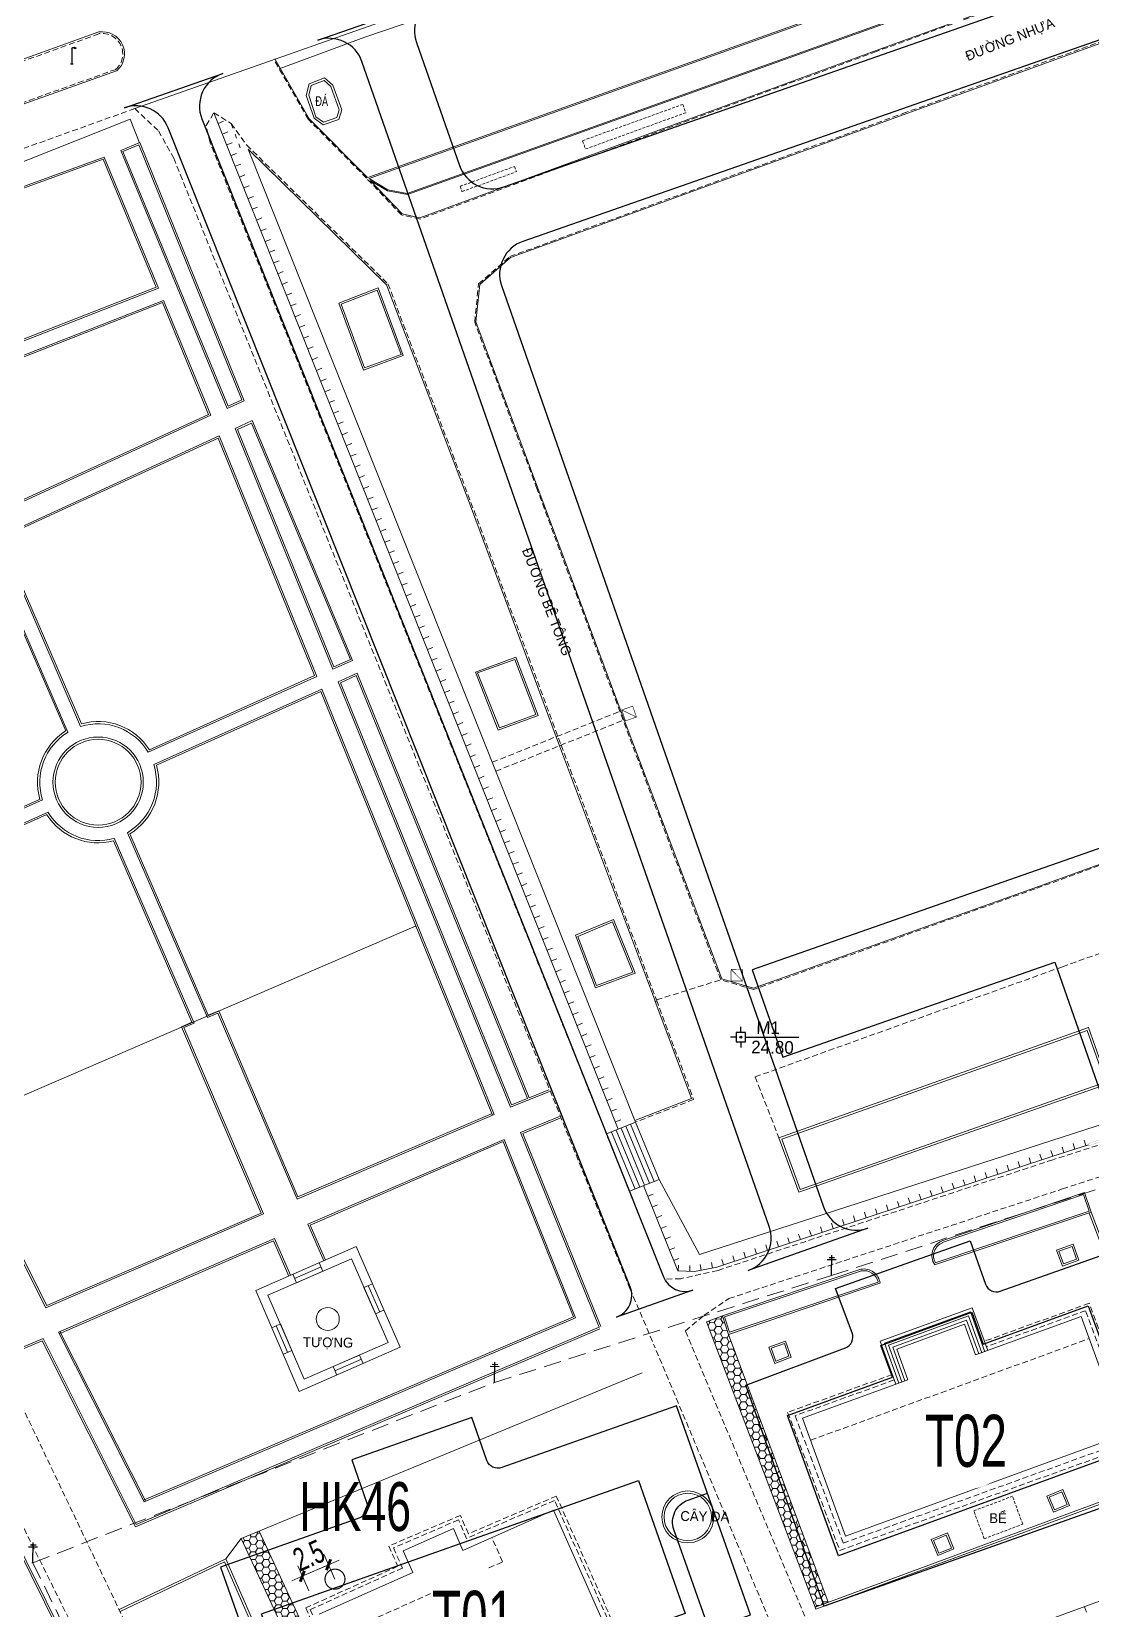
# Model space of a CAD drawing. Header units: inches. Extents: x 496359 to 501064, y 2374078 to 2377203.
# Drawn here: x 500272.8 to 500364.5, y 2376310.5 to 2376447.1 of the extents above; entities that cross this region are included whole.
import ezdxf
from ezdxf.enums import TextEntityAlignment as Align

# ---------------------------------------------------------------- set-up
doc = ezdxf.new("R2010")
doc.units = ezdxf.units.IN
doc.header["$MEASUREMENT"] = 0
doc.linetypes.add('ACAD_ISO03W100', pattern=[30, 12, -18])
doc.linetypes.add('DASHED', pattern=[0.75, 0.5, -0.25])
for name, color, linetype in [('cd', 7, 'Continuous'), ('chu', 6, 'Continuous'), ('MANH', 147, 'Continuous'), ('MOC - DC2', 1, 'Continuous'), ('NOI', 2, 'Continuous'), ('tl', 8, 'Continuous')]:
    doc.layers.add(name, color=color, linetype=linetype)
for name, color, linetype, lineweight in [('EG Text2', 7, 'Continuous', 18), ('ISO', 252, 'Continuous', 20), ('LC Dim', 8, 'Continuous', 18), ('LC Net dam 1', 30, 'Continuous', 30), ('LC Net manh', 239, 'Continuous', 5)]:
    doc.layers.add(name, color=color, linetype=linetype, lineweight=lineweight)
doc.styles.add('dien giai', font='', dxfattribs={"width": 0.8})
doc.styles.add('EG Hai', font='')
doc.styles.add('style1', font='')
doc.styles.get('dien giai').set_extended_font_data('.VnArial NarrowH')
doc.styles.get('EG Hai').set_extended_font_data('.VnArial NarrowH')
doc.styles.get('style1').set_extended_font_data('.VnAvantH')
doc.dimstyles.new('DIM300', dxfattribs={"dimscale": 0.5, "dimtxt": 2, "dimasz": 0.007, "dimexe": 1, "dimexo": 0, "dimgap": 0.4, "dimtad": 1, "dimtoh": 1, "dimdec": 1, "dimzin": 1, "dimdsep": 46, "dimtxsty": 'dien giai', "dimblk": 'rowdim', "dimcen": 2.5, "dimclrd": 256, "dimclre": 256, "dimclrt": 2, "dimazin": 0, "dimtfac": 1, "dimtdec": 1, "dimtix": 1, "dimtmove": 2, "dimatfit": 0, "dimldrblk": 'dot leader', "dimfxl": 2, "dimtolj": 1, "dimtzin": 0, "dimlwd": -1, "dimlwe": -1, "dimarcsym": 1})

# ---------------------------------------------------------------- blocks, each defined once
blk = doc.blocks.new('chieusang')
at = {"layer": 'cd', "extrusion": (-0.000518657, 0.000768986, 1)}
for p, q in [((-0.03, 2.38, 0), (0.1, 2.57, 0)), ((0.1, 2.57, 0), (0.34, 2.61, 0)), ((0.34, 2.44, 0), (0.34, 2.61, 0)), ((0.34, 2.61, 0), (0.56, 2.54, 0)), ((0.56, 2.54, 0), (0.58, 2.47, 0)), ((-0.2, 0, 0), (0.2, 0, 0)), ((-0.03, 2.38, 0), (-0.03, 0.03, 0)), ((0.54, 2.37, 0), (0.34, 2.44, 0)), ((0.58, 2.47, 0), (0.54, 2.37, 0))]:
    blk.add_line(p, q, dxfattribs=at)
blk = doc.blocks.new('1')
at = {"layer": 'tl', "color": 250, "lineweight": 0}
blk.add_line((0, -0.5), (0, 0), dxfattribs=at)
blk = doc.blocks.new('cdien')
at = {"layer": 'cd', "extrusion": (-0.000518657, 0.000768986, 1)}
for p, q in [((-0.8, 2.78, 0), (0.76, 2.78, 0)), ((-0.46, 3.14, 0), (0.49, 3.14, 0)), ((0, 0), (0, 3.5, 0))]:
    blk.add_line(p, q, dxfattribs=at)
blk = doc.blocks.new('MOC')
at = {"layer": 'MOC - DC2'}
for points in [[(-0.4, 0), (-0.9, 0)], [(0, 0.4), (0, 0.9)], [(0.4, 0), (5.03, 0)], [(0, -0.4), (0, -0.9)]]:
    blk.add_lwpolyline(points, dxfattribs=at)
blk.add_lwpolyline([(-0.4, -0.4), (0.4, -0.4), (0.4, 0.4), (-0.4, 0.4)], close=True, dxfattribs=at)
blk.add_circle((0, 0), 0.0868, dxfattribs=at)
blk = doc.blocks.new('Nền HT mới')
at = {"layer": 'MANH', "lineweight": 0}
h = blk.add_hatch(dxfattribs=at)
h.set_pattern_fill('HONEY', color=8, scale=3, angle=-0.7328, style=0)
h.set_pattern_definition([(359.267215784, (-736010.08436, -2368366.01803), (0.566607394046, 0.317539068605), [0.375, -0.75]), (119.267215784, (-736010.08436, -2368366.01803), (-0.55830059713, 0.331926862913), [0.375, -0.75]), (59.267215784, (-736010.08436, -2368366.01803), (0.008306796916, 0.64946593152), [-0.75, 0.375])])
h.paths.add_polyline_path([(461.38, 29.95), (462.5, 30.37), (453.88, 53.55), (453.35, 55.16), (451.99, 54.64)])
h = blk.add_hatch(dxfattribs=at)
h.set_pattern_fill('HONEY', color=8, scale=3, angle=-0.7328, style=0)
h.set_pattern_definition([(359.267215784, (-528735.85168, -2369706.46263), (0.566607394046, 0.317539068605), [0.375, -0.75]), (119.267215784, (-528735.85168, -2369706.46263), (-0.55830059713, 0.331926862913), [0.375, -0.75]), (59.267215784, (-528735.85168, -2369706.46263), (0.008306796916, 0.64946593152), [-0.75, 0.375])])
h.paths.add_polyline_path([(413.25, 36.54), (411.7, 35.9), (416.33, 25.93), (417.85, 26.63)])
at = {"layer": 'MANH', "color": 1, "linetype": 'DASHED', "lineweight": 0, "ltscale": 3, "elevation": -28.38}
for points in [[(338.8, 83.45), (320.94, 78.75), (340.42, 30.66), (364.41, 31.76), (393.69, 33.78), (433.64, 49.39), (462.8, 58.64), (490.97, 67.81), (516.49, 76.2), (548.21, 86.54), (576.26, 95.7), (610.19, 94.18), (634.86, 101.12), (676.11, 115.48), (714.18, 128.71), (753.35, 142.39), (783.93, 137.98), (839.41, 172.28), (890.57, 190.2), (916.29, 216.65), (939.12, 240.49), (989.34, 305.87)], [(393.69, 33.78), (407.18, 6.07), (419.78, -19.62), (431.57, -51.89)]]:
    blk.add_lwpolyline(points, dxfattribs=at)
at = {"layer": 'MANH', "color": 3, "linetype": 'DASHED', "lineweight": 0, "elevation": -28.38}
for points in [[(556.6, 214.06), (559, 210.7), (599.01, 111.59), (598.35, 108.37), (595.78, 105.71), (542.67, 88.3), (521.63, 81.47), (502.95, 75.39), (481.94, 68.66), (452.95, 59.08)], [(559.23, 123.26), (532.98, 185.24), (531.51, 186.83), (529.4, 187.33), (497.98, 175.91), (466.68, 164.56), (427.19, 150.06), (425.58, 150.41), (422.55, 153.6), (417.52, 158.68), (414.53, 163.86)], [(480.41, 92.1), (456.05, 83.39), (453.21, 84.23), (444.76, 106.69), (437.29, 126.74), (431.92, 141.14), (432.25, 144.44), (434.96, 146.81), (468.96, 159.18), (499.83, 170.41), (524.34, 179.32), (528.09, 179.19), (530.04, 177.09), (553.87, 121.3), (553.84, 119.5), (552.77, 118.45), (527.58, 109.13), (504.3, 100.74), (480.41, 92.1)], [(402.5, 159.62), (381.61, 152.13), (374.31, 149.58), (350.29, 141.05), (349.05, 140.15)], [(402.5, 159.62), (404.55, 157.69), (405.87, 155.32), (445.35, 57.53), (447.44, 52.6)], [(409.02, 156.66), (408.68, 158.15), (409.35, 159.26)], [(409.35, 159.26), (410.83, 158.33), (412.19, 156.45), (424.41, 144.46), (431.86, 124.82), (439.4, 104.55), (447.65, 82.49), (453.21, 84.23)], [(452.95, 59.08), (449.76, 58.37), (448.34, 58.32), (409.02, 156.66)], [(348.8, 138.91), (348.61, 137.08), (358.06, 117.53), (371.93, 89.39), (385.9, 61.28), (389.73, 53.7), (390.75, 51.5), (425.22, -20.7), (430.02, -30.91)], [(456.19, 75.83), (456.19, 75.83), (482.78, 85.36), (506.52, 93.89), (530.25, 102.32), (556.92, 111.76)], [(429.39, -37.62), (422.21, -22.12), (381.55, 59.58), (367.92, 87.41), (358.72, 106.06)], [(453.92, 56.65), (482.78, 66.13), (503.84, 72.99), (522.46, 78.96), (543.39, 85.83), (596.72, 103.19), (599.35, 104.04), (599.57, 103.72)], [(447.65, 82.49), (450.86, 73.87), (445.83, 71.92)], [(456.19, 75.83), (458.25, 70.55)], [(484, -26.74), (476.96, -10.02), (468.58, 9.78), (450.15, 53.87), (451.77, 55.2), (453.92, 56.65)], [(474.03, -10.82), (474.02, -10.8), (465.81, 8.83), (447.44, 52.6)]]:
    blk.add_lwpolyline(points, dxfattribs=at)
at = {"layer": 'MANH', "lineweight": 0, "elevation": -28.38}
for points in [[(414.99, 163.05), (422.4, 165.79), (428.95, 168.02), (443.62, 173.25), (447.43, 174.63), (462.48, 180.13), (477.17, 185.08), (509.94, 197.14)], [(422.67, 153.65), (528.81, 191.57), (529.72, 189.31)], [(422.78, 153.58), (528.75, 191.45), (529.58, 189.37)], [(529.58, 189.37), (426.08, 152.27), (424.39, 152.59), (422.78, 153.58)], [(529.72, 189.31), (426.09, 152.17), (424.36, 152.5), (422.88, 153.4)], [(559.32, 123.3), (533.06, 185.3), (531.56, 186.92), (529.39, 187.43), (497.95, 176.01), (466.65, 164.65), (427.18, 150.17), (425.63, 150.51), (422.88, 153.4)], [(432.7, 170.28), (402.5, 159.62)], [(422.61, 153.68), (417.6, 158.74), (414.61, 163.91)], [(417.34, 160.76), (417.59, 161.75), (418.91, 162.27), (419.65, 161.65), (420.42, 159.52), (420.15, 158.68), (418.8, 158.22), (418.01, 158.78), (417.34, 160.76)], [(382.1, 150.76), (402.1, 158.7), (402.92, 156.66)], [(444.34, 71.32), (409.35, 159.26)], [(401.28, 156), (410.49, 133.66), (411.96, 134.34), (402.94, 156.67), (401.28, 156)], [(401.28, 156), (402.94, 156.67)], [(412.32, 156.11), (424.28, 144.38), (431.72, 124.77), (439.26, 104.49), (447.56, 82.31), (447.63, 82.33)], [(445.83, 71.92), (412.32, 156.11)], [(390, 138.4), (404.54, 144.08), (399.86, 155.42), (380.4, 148.35), (382.58, 141.46)], [(390.11, 138.61), (404.34, 144.17), (399.77, 155.23), (380.59, 148.25), (382.66, 141.69)], [(422.67, 153.65), (422.61, 153.68)], [(422.29, 136.99), (420.15, 142.79), (423.57, 144.11), (425.73, 138.26), (422.29, 136.99)], [(387.58, 129.99), (389.98, 124.31), (409.07, 133.09), (404.98, 143.02), (390.45, 137.33)], [(387.71, 130.06), (390.06, 124.51), (408.88, 133.16), (404.89, 142.83), (390.68, 137.26)], [(411.2, 131.94), (419.65, 111.1), (421.35, 111.87), (412.67, 132.62), (411.2, 131.94)], [(397.81, 106.16), (390.73, 122.53), (409.8, 131.3)], [(397.88, 106.38), (390.93, 122.46), (409.72, 131.09), (418.05, 110.55), (403.77, 104.13)], [(409.8, 131.3), (418.25, 110.47), (403.67, 103.92)], [(394.52, 99.79), (376.75, 91.85), (366.89, 111.53), (389.62, 122.04)], [(394.3, 99.85), (376.82, 92.04), (367.09, 111.46), (389.55, 121.84), (396.52, 105.77)], [(396.72, 105.66), (389.62, 122.04)], [(433.96, 105.84), (431.98, 110.86), (435.49, 112.15), (437.4, 107.11), (433.96, 105.84)], [(420.09, 110.02), (421.74, 110.75)], [(421.74, 110.75), (436.64, 74.02)], [(404.14, 102.86), (418.69, 109.38), (433.61, 72.58)], [(420.09, 110.02), (435.02, 73.2)], [(436.5, 73.97), (421.66, 110.55), (420.29, 109.94), (435.1, 73.4)], [(404.37, 102.8), (418.61, 109.18), (433.47, 72.52)], [(406.74, 80.1), (413.63, 63.97), (394.81, 55.85), (377.27, 90.8), (395.01, 98.73)], [(394.9, 98.52), (377.47, 90.73), (394.88, 56.05), (413.43, 64.05), (406.54, 80.17), (407.44, 80.57), (400.66, 96.26)], [(401.86, 96.96), (408.78, 80.97)], [(406.74, 80.1), (407.64, 80.49), (400.72, 96.48)], [(402.06, 96.86), (408.86, 81.17)], [(387.01, 71.72), (426.84, 88.89)], [(442.37, 83.54), (440.65, 88.08), (443.93, 89.46), (445.8, 84.81), (442.37, 83.54)], [(447.51, 82.44), (450.67, 73.96), (445.77, 72.06)], [(408.78, 80.97), (409.68, 81.35), (416.54, 65.25), (433.61, 72.58)], [(408.86, 81.17), (409.76, 81.55), (416.62, 65.45), (433.42, 72.66)], [(485.05, 80.11), (458.25, 70.55), (459.97, 65.85), (504.98, 81.62)], [(484.93, 79.85), (458.51, 70.43), (460.09, 66.1), (486.51, 75.36)], [(484.93, 79.85), (486.51, 75.36)], [(485.05, 80.11), (486.69, 75.43)], [(506.29, 78.22), (451.37, 60.46), (447.87, 66.96)], [(435.02, 73.2), (438.38, 74.56)], [(435.1, 73.4), (436.5, 73.97)], [(436.56, 73.83), (436.56, 73.83)], [(436.64, 74.02), (438.32, 74.7)], [(439.26, 72.4), (435.87, 71.02), (442.7, 54.17)], [(439.32, 72.26), (436.07, 70.94), (442.84, 54.23)], [(445.83, 71.92), (443.31, 70.91)], [(443.75, 71.06), (445.79, 66.11)], [(444.16, 71.23), (446.2, 66.28)], [(444.58, 71.4), (446.62, 66.45)], [(445, 71.57), (447.04, 66.62)], [(445.41, 71.75), (447.45, 66.79)], [(445.83, 71.92), (447.87, 66.96)], [(434.39, 70.23), (440.46, 55.07), (403.25, 39.21)], [(434.48, 70.42), (440.65, 54.99), (403.31, 39.07)], [(434.48, 70.42), (417.48, 63.09), (418.87, 59.92)], [(434.39, 70.23), (417.68, 63.01), (419, 59.98)], [(434.34, 70.37), (434.34, 70.36)], [(434.54, 70.29), (434.53, 70.29)], [(485.04, 69.96), (481.85, 68.94), (452.86, 59.36), (450.94, 58.99), (449.49, 59.04), (446.53, 66.43)], [(447.87, 66.96), (445.3, 65.94)], [(472.34, 61.63), (472.34, 61.63), (484.7, 65.83), (485.28, 64.12)], [(472.38, 61.49), (484.6, 65.64), (485.09, 64.21)], [(485.09, 64.21), (471.78, 59.75)], [(485.09, 64.04), (493.54, 41.84), (461.38, 29.95)], [(485.28, 64.12), (493.8, 41.72), (461.45, 29.77)], [(485.28, 64.12), (471.72, 59.57)], [(395.89, 53.74), (414.58, 61.84), (415.97, 58.66)], [(395.95, 53.61), (414.5, 61.64), (415.83, 58.6)], [(421.66, 61.14), (425.47, 52.43)], [(484.2, 59.98), (482.78, 59.44), (482.28, 60.85), (483.72, 61.35), (484.2, 59.98)], [(416.49, 58.01), (416.17, 58.75)], [(416.33, 58.38), (418.62, 59.38)], [(416.49, 58.01), (418.78, 59.01)], [(418.78, 59.01), (418.46, 59.75)], [(465.34, 59.18), (465.34, 59.18), (453.35, 55.16), (453.88, 53.55), (466.99, 57.98)], [(465.39, 59.04), (453.54, 55.06), (453.98, 53.74), (466.82, 58.08)], [(422.33, 57.61), (423.06, 57.93)], [(423.33, 55.32), (422.33, 57.61)], [(423.7, 55.48), (422.7, 57.77)], [(423.33, 55.32), (424.06, 55.64)], [(453.35, 55.16), (451.99, 54.64)], [(461.38, 29.95), (451.99, 54.64)], [(468.36, 49.24), (467.01, 52.95), (474.97, 55.85), (476.32, 52.15)], [(468.62, 49.34), (467.37, 52.78), (474.81, 55.49), (476.06, 52.05)], [(468.89, 49.44), (467.73, 52.61), (474.64, 55.14), (475.8, 51.96)], [(469.15, 49.53), (468.09, 52.45), (474.47, 54.78), (475.54, 51.86)], [(475.27, 51.77), (484.39, 55.09)], [(484.39, 55.09), (488.12, 44.88)], [(442.7, 54.17), (402.63, 37.1), (394.56, 53.18), (392.19, 52.18)], [(442.76, 54.03), (402.56, 36.91), (394.49, 52.99), (392.24, 52.04)], [(395.89, 53.74), (403.31, 39.07)], [(396.02, 53.81), (403.44, 39.14)], [(414.36, 54.13), (415.1, 54.45)], [(414.73, 54.29), (415.72, 52)], [(415.1, 54.45), (416.09, 52.16)], [(453.88, 53.55), (462.5, 30.37)], [(469.41, 49.63), (468.45, 52.28), (474.31, 54.42), (475.27, 51.77)], [(415.36, 51.84), (416.09, 52.16)], [(459.3, 51.57), (457.88, 51.04), (457.38, 52.45), (458.82, 52.95), (459.3, 51.57)], [(419.66, 50.76), (421.95, 51.76)], [(419.66, 50.76), (419.98, 50.03)], [(419.82, 50.4), (422.11, 51.4)], [(421.95, 51.76), (422.27, 51.03)], [(411.7, 35.9), (446.4, 50.22)], [(460.29, 46.3), (469.41, 49.63)], [(464.02, 36.09), (460.29, 46.3)], [(387, 26.56), (379.83, 40.49), (387.86, 44.48), (394.84, 30.45), (401.13, 17.81), (393.73, 13.88), (387, 26.56)], [(464.02, 36.09), (488.12, 44.88)], [(430.9, 34.86), (438.74, 38.34)], [(442.82, 29.12), (438.74, 38.34)], [(410.37, 34.14), (411.7, 35.9)], [(411.7, 35.9), (427.82, 1.2), (428.9, 0.29), (461.79, 15.8)], [(413.25, 36.52), (417.85, 26.63)], [(426.57, 32.94), (425.74, 34.82), (430.07, 36.74), (430.9, 34.86)], [(414.35, 25.01), (410.37, 34.14), (401.14, 29.74)], [(479.98, 28.27), (497.11, 34.52)], [(414.17, 24.93), (410.27, 33.88), (401.23, 29.56)], [(418.45, 29.34), (426.57, 32.94)], [(461.38, 29.95), (461.45, 29.77)]]:
    blk.add_lwpolyline(points, dxfattribs=at)
for points in [[(480.38, 92.19), (456.05, 83.5), (453.29, 84.31), (444.86, 106.72), (437.38, 126.78), (432.02, 141.15), (432.35, 144.39), (435.01, 146.72), (469, 159.09), (499.87, 170.31), (524.36, 179.22), (528.04, 179.09), (529.95, 177.03), (553.77, 121.28), (553.74, 119.54), (552.71, 118.53), (527.55, 109.23), (504.27, 100.83)], [(417.55, 160.77), (417.76, 161.61), (418.88, 162.04), (419.48, 161.53), (420.2, 159.51), (419.99, 158.84), (418.84, 158.44), (418.18, 158.91)], [(401.47, 155.91), (410.57, 133.86), (411.77, 134.41), (402.85, 156.47)], [(422.38, 137.18), (420.35, 142.7), (423.48, 143.91), (425.54, 138.35)], [(411.4, 131.86), (419.73, 111.3), (421.16, 111.94), (412.6, 132.41)], [(434.05, 106.03), (432.17, 110.78), (435.4, 111.96), (437.2, 107.2)], [(442.46, 83.73), (440.84, 87.99), (443.84, 89.26), (445.61, 84.9)], [(416.74, 48.62), (425.47, 52.43), (421.66, 61.14), (412.98, 57.35)], [(417.16, 49.67), (424.42, 52.84), (421.25, 60.1), (414.02, 56.94)], [(484.01, 60.07), (482.87, 59.64), (482.47, 60.76), (483.62, 61.16)], [(459.11, 51.66), (457.97, 51.23), (457.58, 52.35), (458.73, 52.76)], [(387.14, 26.62), (380.03, 40.42), (387.79, 44.28), (394.7, 30.39), (400.93, 17.87), (393.79, 14.08)], [(482, 38.16), (483.39, 38.74), (482.82, 40.12), (481.43, 39.55)], [(482.08, 38.36), (483.19, 38.82), (482.74, 39.93), (481.63, 39.47)], [(472, 34.41), (473.39, 34.98), (472.82, 36.37), (471.43, 35.8)], [(472.08, 34.61), (473.19, 35.06), (472.73, 36.17), (471.62, 35.72)]]:
    blk.add_lwpolyline(points, close=True, dxfattribs=at)
blk.add_lwpolyline([(400.93, 162.87), (374.88, 153.59, -0.766463), (373.45, 156.9), (399.39, 166.25)], format="xyb", dxfattribs=at)
at = {"layer": 'MANH', "color": 3, "linetype": 'DASHED', "lineweight": 0, "elevation": -28.38}
blk.add_lwpolyline([(400.88, 163.01), (374.84, 153.74, -0.757577), (373.52, 156.77), (399.44, 166.1)], format="xyb", dxfattribs=at)
at = {"layer": 'MANH', "linetype": 'DASHED', "lineweight": 0, "ltscale": 0.5, "elevation": -28.38}
for points in [[(441.25, 156.84), (449.92, 159.98)], [(449.92, 159.98), (450.18, 159.26)], [(441.51, 156.12), (450.18, 159.26)], [(441.25, 156.84), (441.51, 156.12)], [(430.65, 152.89), (435.37, 154.61)], [(435.37, 154.61), (435.54, 154.16)], [(430.82, 152.43), (435.54, 154.16)], [(430.65, 152.89), (430.82, 152.43)], [(475.11, 38.28), (478.46, 39.54)], [(476.01, 35.87), (475.11, 38.28)], [(479.34, 37.12), (478.46, 39.54)], [(476.01, 35.87), (479.36, 37.13)]]:
    blk.add_lwpolyline(points, dxfattribs=at)
at = {"layer": 'MANH', "linetype": 'ACAD_ISO03W100', "lineweight": 0, "ltscale": 0.03, "elevation": -28.38}
blk.add_lwpolyline([(411.63, 156.23), (410.83, 158.33)], dxfattribs=at)
at = {"layer": 'MANH', "color": 5, "lineweight": 0, "const_width": 0.05, "elevation": -28.38}
for points in [[(444.97, 106.64), (445.92, 106.96), (445.59, 107.91), (444.65, 107.58)], [(454.09, 84.13), (455.09, 84.12), (455.11, 85.12), (454.11, 85.13)]]:
    blk.add_lwpolyline(points, close=True, dxfattribs=at)
at = {"layer": 'MANH', "color": 5, "linetype": 'DASHED', "lineweight": 0, "elevation": -28.38}
for points in [[(433.44, 103.05), (444.55, 107.49)], [(433.75, 102.28), (444.86, 106.72)], [(459, 46.8), (463.51, 34.86), (489.53, 44.22), (485.09, 56.24), (476.03, 52.96)], [(468.23, 49.61), (459.65, 46.51), (463.81, 35.49), (488.89, 44.52), (484.79, 55.6), (476.2, 52.49)], [(468.06, 50.08), (459, 46.8)], [(443.76, 28.86), (438.98, 39.56), (431.37, 36.29), (430.68, 37.89), (424.48, 35.23), (425.27, 33.48), (417.29, 29.88), (422.05, 19.23), (443.76, 28.86)]]:
    blk.add_lwpolyline(points, dxfattribs=at)
at = {"layer": 'MANH', "color": 5, "lineweight": 0, "const_width": 0.05, "elevation": -28.38}
for points in [[(444.65, 107.58), (445.92, 106.96)], [(454.11, 85.13), (455.09, 84.12)]]:
    blk.add_lwpolyline(points, dxfattribs=at)
at = {"layer": 'MANH', "lineweight": 0, "const_width": 0.01, "elevation": -28.38}
blk.add_lwpolyline([(486.01, 70.19), (485.07, 69.86), (485.01, 70.05), (485.95, 70.38), (486.01, 70.19)], dxfattribs=at)
at = {"layer": 'MANH', "linetype": 'DASHED', "lineweight": 0, "elevation": -28.38}
for points in [[(460.99, 44.39), (485.09, 53.18)], [(434.33, 33.87), (433.4, 35.97)], [(421.48, 28.18), (434.33, 33.87)]]:
    blk.add_lwpolyline(points, dxfattribs=at)
at = {"layer": 'MANH', "color": 5, "linetype": 'DASHED', "lineweight": 0, "elevation": -28.38}
blk.add_lwpolyline([(443.37, 29.02), (438.83, 39.17), (431.21, 35.9), (430.52, 37.5), (424.88, 35.07), (425.67, 33.33), (417.69, 29.73), (422.2, 19.63)], close=True, dxfattribs=at)
at = {"layer": 'MANH', "lineweight": 0}
for centre, radius in [((399.33, 101.33, -1.64), 3.91), ((399.33, 101.33, -1.64), 3.71), ((419.2, 54.88, -1.8), 1), ((450.36, 37.75, -2.87), 2.25), ((450.36, 37.75, -2.87), 2.05)]:
    blk.add_circle(centre, radius, dxfattribs=at)
for centre, radius, start, end in [((399.68, 164.34, -0.95), 1.93, 310.6574, 98.5753), ((399.33, 101.33, -1.64), 5.25, 32.1865, 106.0539), ((399.33, 101.33, -1.64), 5.25, 122.4276, 196.4406), ((399.33, 101.33, -1.64), 5.05, 121.0656, 197.8603), ((399.33, 101.33, -1.64), 5.05, 30.7993, 107.4836), ((399.33, 101.33, -1.64), 5.05, 300.0133, 17.6124), ((399.33, 101.33, -1.64), 5.25, 301.4165, 16.2127), ((399.33, 101.33, -1.64), 5.25, 212.4827, 284.6249), ((399.33, 101.33, -1.64), 5.05, 211.1, 285.9948), ((472.85, 60.35, -2.72), 1.37, 111.9345, 214.7238), ((472.85, 60.35, -2.72), 1.22, 111.9345, 209.5157), ((465.6, 57.8, -2.73), 1.41, 7.4103, 100.5704), ((465.6, 57.8, -2.73), 1.26, 12.979, 100.5704)]:
    blk.add_arc(centre, radius, start, end, dxfattribs=at)
at = {"layer": 'MANH', "color": 3, "linetype": 'DASHED', "lineweight": 0}
blk.add_arc((399.68, 164.34, -0.95), 1.78, 310.6574, 98.5753, dxfattribs=at)
at = {"layer": 'MOC - DC2', "lineweight": 0}
blk.add_point((454.94, 79.27, -3.58), dxfattribs=at)
at = {"layer": 'cd', "lineweight": 0, "rotation": 359.2672157837458}
for name, p, xscale, yscale, zscale in [('chieusang', (397.06, 163.49, -0.81), 0.5500000000465661, 0.5500000000465661, 0.5500000000465661), ('cdien', (462.8, 58.64, -2.58), 0.5, 0.5, 0.5), ('cdien', (433.64, 49.39, -1.78), 0.5, 0.5, 0.5), ('cdien', (393.69, 33.78, -1.99), 0.5, 0.5, 0.5)]:
    blk.add_blockref(name, p, dxfattribs=dict(at, xscale=xscale, yscale=yscale, zscale=zscale))
at = {"layer": 'MOC - DC2', "lineweight": 0}
blk.add_blockref('MOC', (454.95, 79.26, -3.52), dxfattribs=at)
at = {"layer": 'NOI', "lineweight": 0}
for p, rotation in [((409.72, 158.33, -28.38), 111.7005805221085), ((410.09, 157.41, -28.38), 111.7005805221085), ((410.46, 156.48, -28.38), 111.7005805221085), ((410.83, 155.55, -28.38), 111.7005805221085), ((411.2, 154.62, -28.38), 111.7005805221085), ((411.57, 153.69, -28.38), 111.7005805221085), ((411.94, 152.76, -28.38), 111.7005805221085), ((412.31, 151.83, -28.38), 111.7005805221085), ((412.67, 150.9, -28.38), 111.7005805221085), ((413.04, 149.97, -28.38), 111.7005805221085), ((413.41, 149.04, -28.38), 111.7005805221085), ((413.78, 148.11, -28.38), 111.7005805221085), ((414.15, 147.19, -28.38), 111.7005805221085), ((414.52, 146.26, -28.38), 111.7005805221085), ((414.89, 145.33, -28.38), 111.7005805221085), ((415.26, 144.4, -28.38), 111.7005805221085), ((415.63, 143.47, -28.38), 111.7005805221085), ((416, 142.54, -28.38), 111.7005805221085), ((416.37, 141.61, -28.38), 111.7005805221085), ((416.74, 140.68, -28.38), 111.7005805221085), ((417.11, 139.75, -28.38), 111.7005805221085), ((417.48, 138.82, -28.38), 111.7005805221085), ((417.85, 137.89, -28.38), 111.7005805221085), ((418.22, 136.96, -28.38), 111.7005805221085), ((418.59, 136.04, -28.38), 111.7005805221085), ((418.96, 135.11, -28.38), 111.7005805221085), ((419.33, 134.18, -28.38), 111.7005805221085), ((419.7, 133.25, -28.38), 111.7005805221085), ((420.07, 132.32, -28.38), 111.7005805221085), ((420.44, 131.39, -28.38), 111.7005805221085), ((420.81, 130.46, -28.38), 111.7005805221085), ((421.18, 129.53, -28.38), 111.7005805221085), ((421.55, 128.6, -28.38), 111.7005805221085), ((421.92, 127.67, -28.38), 111.7005805221085), ((422.29, 126.74, -28.38), 111.7005805221085), ((422.66, 125.82, -28.38), 111.7005805221085), ((423.03, 124.89, -28.38), 111.7005805221085), ((423.4, 123.96, -28.38), 111.7005805221085), ((423.77, 123.03, -28.38), 111.7005805221085), ((424.14, 122.1, -28.38), 111.7005805221085), ((424.51, 121.17, -28.38), 111.7005805221085), ((424.88, 120.24, -28.38), 111.7005805221085), ((425.25, 119.31, -28.38), 111.7005805221085), ((425.62, 118.38, -28.38), 111.7005805221085), ((425.99, 117.45, -28.38), 111.7005805221085), ((426.36, 116.52, -28.38), 111.7005805221085), ((426.73, 115.6, -28.38), 111.7005805221085), ((427.1, 114.67, -28.38), 111.7005805221085), ((427.47, 113.74, -28.38), 111.7005805221085), ((427.83, 112.81, -28.38), 111.7005805221085), ((428.2, 111.88, -28.38), 111.7005805221085), ((428.57, 110.95, -28.38), 111.7005805221085), ((428.94, 110.02, -28.38), 111.7005805221085), ((429.31, 109.09, -28.38), 111.7005805221085), ((429.68, 108.16, -28.38), 111.7005805221085), ((430.05, 107.23, -28.38), 111.7005805221085), ((430.42, 106.3, -28.38), 111.7005805221085), ((430.79, 105.37, -28.38), 111.7005805221085), ((431.16, 104.45, -28.38), 111.7005805221085), ((431.53, 103.52, -28.38), 111.7005805221085), ((431.9, 102.59, -28.38), 111.7005805221085), ((432.27, 101.66, -28.38), 111.7005805221085), ((432.64, 100.73, -28.38), 111.7005805221085), ((433.01, 99.8, -28.38), 111.7005805221085), ((433.38, 98.87, -28.38), 111.7005805221085), ((433.75, 97.94, -28.38), 111.7005805221085), ((434.12, 97.01, -28.38), 111.7005805221085), ((434.49, 96.08, -28.38), 111.7005805221085), ((434.86, 95.15, -28.38), 111.7005805221085), ((435.23, 94.23, -28.38), 111.7005805221085), ((435.6, 93.3, -28.38), 111.7005805221085), ((435.97, 92.37, -28.38), 111.7005805221085), ((436.34, 91.44, -28.38), 111.7005805221085), ((436.71, 90.51, -28.38), 111.7005805221085), ((437.08, 89.58, -28.38), 111.7005805221085), ((437.45, 88.65, -28.38), 111.7005805221085), ((437.82, 87.72, -28.38), 111.7005805221085), ((438.19, 86.79, -28.38), 111.7005805221085), ((438.56, 85.86, -28.38), 111.7005805221085), ((438.93, 84.93, -28.38), 111.7005805221085), ((439.3, 84, -28.38), 111.7005805221085), ((439.67, 83.08, -28.38), 111.7005805221085), ((440.04, 82.15, -28.38), 111.7005805221085), ((440.41, 81.22, -28.38), 111.7005805221085), ((440.78, 80.29, -28.38), 111.7005805221085), ((441.15, 79.36, -28.38), 111.7005805221085), ((441.52, 78.43, -28.38), 111.7005805221085), ((441.89, 77.5, -28.38), 111.7005805221085), ((442.26, 76.57, -28.38), 111.7005805221085), ((442.63, 75.64, -28.38), 111.7005805221085), ((442.99, 74.71, -28.38), 111.7005805221085), ((443.36, 73.78, -28.38), 111.7005805221085), ((443.73, 72.86, -28.38), 111.7005805221085), ((444.1, 71.93, -28.38), 111.7005805221085), ((482.9, 69.28, -28.38), 197.7728068017333), ((483.85, 69.58, -28.38), 197.7728068017333), ((484.8, 69.89, -28.38), 197.7728068017333), ((479.1, 68.03, -28.38), 198.286764848721), ((480.05, 68.35, -28.38), 198.286764848721), ((480.99, 68.66, -28.38), 198.286764848721), ((481.94, 68.97, -28.38), 197.7728068017333), ((474.35, 66.46, -28.38), 198.286764848721), ((475.3, 66.78, -28.38), 198.286764848721), ((476.25, 67.09, -28.38), 198.286764848721), ((477.2, 67.4, -28.38), 198.286764848721), ((478.15, 67.72, -28.38), 198.286764848721), ((446.9, 65.5, -28.38), 111.8250391149427), ((470.55, 65.21, -28.38), 198.286764848721), ((471.5, 65.52, -28.38), 198.286764848721), ((472.45, 65.84, -28.38), 198.286764848721), ((473.4, 66.15, -28.38), 198.286764848721), ((447.27, 64.57, -28.38), 111.8250391149427), ((466.75, 63.95, -28.38), 198.286764848721), ((467.7, 64.27, -28.38), 198.286764848721), ((468.65, 64.58, -28.38), 198.286764848721), ((469.6, 64.89, -28.38), 198.286764848721), ((447.64, 63.64, -28.38), 111.8250391149427), ((448.01, 62.71, -28.38), 111.8250391149427), ((462, 62.38, -28.38), 198.286764848721), ((462.95, 62.7, -28.38), 198.286764848721), ((463.9, 63.01, -28.38), 198.286764848721), ((464.85, 63.33, -28.38), 198.286764848721), ((465.8, 63.64, -28.38), 198.286764848721), ((448.39, 61.79, -28.38), 111.8250391149427), ((458.21, 61.13, -28.38), 198.286764848721), ((459.16, 61.44, -28.38), 198.286764848721), ((460.11, 61.76, -28.38), 198.286764848721), ((461.06, 62.07, -28.38), 198.286764848721), ((448.76, 60.86, -28.38), 111.8250391149427), ((449.13, 59.93, -28.38), 111.8250391149427), ((454.41, 59.87, -28.38), 198.286764848721), ((455.36, 60.19, -28.38), 198.286764848721), ((456.31, 60.5, -28.38), 198.286764848721), ((457.26, 60.82, -28.38), 198.286764848721), ((449.53, 59.04, -28.38), 178.173150547794), ((450.53, 59.01, -28.38), 178.173150547794), ((451.52, 59.1, -28.38), 190.8750328541286), ((452.5, 59.29, -28.38), 190.8750328541286), ((453.46, 59.56, -28.38), 198.286764848721), ((484.68, 29.98, -28.38), 20.05955373649849)]:
    blk.add_blockref('1', p, dxfattribs=dict(at, rotation=rotation))
at = {"layer": 'chu', "color": 6, "lineweight": 0, "style": 'style1'}
for s, rotation, p in [('§¦êNG NHùA', 21.4266, (474.59, 163.72, -28.38)), ('§¦êNG B£ T¤NG', 291.0888, (435.99, 121.41, -28.38)), ('T¦îNG', 359.2672, (417.05, 52.46, -28.38)), ('G2', 359.2672, (472.72, 44.46, -28.38)), ('c©y ®a', 359.2672, (449.71, 37.41, -28.38)), ('BÓ', 359.2672, (476.44, 37.23, -28.38)), ('G2', 359.2672, (431.36, 29.74, -28.38))]:
    blk.add_text(s, height=0.85, rotation=rotation, dxfattribs=at).set_placement(p)
at = {"layer": 'chu', "color": 6, "lineweight": 0, "style": 'style1', "width": 0.7}
blk.add_text('®¸', height=0.85, rotation=359.2672, dxfattribs=at).set_placement((418.12, 159.84, -28.38))
at = {"layer": 'MOC - DC2', "lineweight": 0, "style": 'style1'}
for s, p in [('M1', (456.29, 79.55, -3.52)), ('24.80', (455.84, 77.87, -3.52))]:
    blk.add_text(s, height=1.1, rotation=359.2672, dxfattribs=at).set_placement(p)
blk = doc.blocks.new('rowdim')
blk.add_line((-200, 0), (200, 0))
at = {"const_width": 50}
blk.add_lwpolyline([(-71, -71), (71, 71)], dxfattribs=at)
blk = doc.blocks.new('*D474')
at = {"layer": 'Defpoints', "color": 0, "transparency": 16777216}
for p in [(500296.2, 2376313.39), (500296.76, 2376312.13), (500299.02, 2376313.14)]:
    blk.add_point(p, dxfattribs=at)
at = {"layer": 'LC Dim', "transparency": 16777216}
for p, q in [((500299.02, 2376313.14), (500298.06, 2376315.31)), ((500296.76, 2376312.13), (500295.8, 2376314.3)), ((500296.2, 2376313.38), (500296.19, 2376313.38)), ((500298.47, 2376314.39), (500296.2, 2376313.39)), ((500298.47, 2376314.39), (500298.48, 2376314.4))]:
    blk.add_line(p, q, dxfattribs=at)
at = {"layer": 'LC Dim', "transparency": 16777216, "xscale": 0.005, "yscale": 0.005, "zscale": 0.005}
for p, rotation in [((500298.47, 2376314.39), 203.9101483172864), ((500296.2, 2376313.39), 23.91014831728645)]:
    blk.add_blockref('rowdim', p, dxfattribs=dict(at, rotation=rotation))
at = {"layer": 'LC Dim', "color": 2, "transparency": 16777216, "insert": (500296.76, 2376315.19), "char_height": 2, "attachment_point": 5, "rotation": 23.9101, "style": 'dien giai'}
blk.add_mtext('\\A1;2.5', dxfattribs=at)
blk = doc.blocks.new('dot leader')
at = {"const_width": 50}
blk.add_lwpolyline([(-25, 0, 1), (25, 0, 1)], format="xyb", close=True, dxfattribs=at)

msp = doc.modelspace()

# ---------------------------------------------------------------- linework, layer by layer
at = {"layer": 'LC Net dam 1'}
for points in [[(500345.15, 2376343.51), (500334.78, 2376339.84, 0.413168), (500336.61, 2376343.66), (500301.36, 2376444.46, 0.414214), (500297.54, 2376446.3), (500307.92, 2376449.94, 0.414214), (500306.08, 2376446.11), (500309.81, 2376435.46, 0.414214), (500313.63, 2376433.61), (500409.91, 2376467.28), (500440.31, 2376380.36, 0.41526), (500444.14, 2376378.52), (500433.77, 2376374.85, 0.413168), (500435.6, 2376378.67), (500407.83, 2376458.08, 0.414214), (500404.01, 2376459.92), (500315.28, 2376428.89, 0.414214), (500313.44, 2376425.07), (500341.31, 2376345.35, 0.41526)], [(500280.81, 2376440.46), (500289.31, 2376443.43, 0.426859), (500287.51, 2376439.49), (500327.46, 2376339.29, 0.402717), (500329.99, 2376338.15), (500323.38, 2376335.81, 0.425805), (500324.57, 2376338.44), (500284.58, 2376438.73, 0.40168)]]:
    msp.add_lwpolyline(points, format="xyb", close=True, dxfattribs=at)
msp.add_lwpolyline([(500411.87, 2376368.1), (500406.85, 2376382.46), (500430.4, 2376390.69), (500427.76, 2376398.24), (500335.14, 2376365.86), (500337.78, 2376358.31), (500361.33, 2376366.54), (500366.41, 2376352.02)], close=True, dxfattribs=at)
msp.add_lwpolyline([(500331.42, 2376308.78), (500328.36, 2376317.43, -0.414401), (500329.58, 2376319.98), (500331.26, 2376320.58)], format="xyb", dxfattribs=at)
at = {"layer": 'LC Net dam 1', "const_width": 0.1}
msp.add_lwpolyline([(500298.16, 2376313.14, 1), (500299.89, 2376313.14, 1)], format="xyb", close=True, dxfattribs=at)

# ---------------------------------------------------------------- block references
at = {"layer": 'LC Net manh'}
msp.add_blockref('Nền HT mới', (499879.2, 2376280.77, 2.92), dxfattribs=at)

# ---------------------------------------------------------------- texts
at = {"layer": 'EG Text2', "style": 'EG Hai', "width": 0.8}
msp.add_text('hk46', height=4.224, rotation=0, dxfattribs=at).set_placement((500300.77, 2376319.42, -78.2), align=Align.MIDDLE_CENTER)

# ---------------------------------------------------------------- dimensions: what is measured, and where the dimension line sits
at = {"layer": 'LC Dim'}
dim = msp.add_aligned_dim(p1=(500299.02, 2376313.14, -25.45), p2=(500296.76, 2376312.13, -25.45), distance=-1.37, dimstyle='DIM300', override={"dimscale": 1, "dimasz": 0.005, "dimpost": ''}, dxfattribs=at)
dim.commit()
dim.dimension.update_dxf_attribs({"geometry": '*D474', "text_midpoint": (500296.76, 2376315.19, -25.45)})

# ---------------------------------------------------------------- next in the draw order: wipeouts: each hides what was drawn before it
at = {"ltscale": 500}
for points, z in [([(500350.72, 2376322.17), (500350.25, 2376322.72), (500350, 2376323.12), (500349.77, 2376323.61), (500349.6, 2376324.14), (500349.51, 2376324.63), (500349.47, 2376325.07), (500349.49, 2376325.6), (500349.55, 2376326), (500349.71, 2376326.58), (500349.84, 2376326.89), (500350.06, 2376327.33), (500350.33, 2376327.72), (500350.71, 2376328.16), (500351.11, 2376328.52), (500351.58, 2376328.84), (500352.04, 2376329.07), (500352.47, 2376329.22), (500352.87, 2376329.32), (500353.37, 2376329.4), (500353.81, 2376329.41), (500354.22, 2376329.38), (500354.76, 2376329.28), (500355.17, 2376329.15), (500355.55, 2376328.99), (500356.14, 2376328.64), (500356.4, 2376328.44), (500356.7, 2376328.17), (500356.95, 2376327.9), (500357.22, 2376327.55), (500357.46, 2376327.14), (500357.62, 2376326.8), (500357.75, 2376326.45), (500357.87, 2376325.99), (500357.93, 2376325.59), (500357.94, 2376325.01), (500357.89, 2376324.46), (500357.79, 2376324.03), (500357.67, 2376323.68), (500357.48, 2376323.23), (500357.26, 2376322.85), (500357.05, 2376322.56), (500356.71, 2376322.18), (500356.45, 2376321.94), (500356.04, 2376321.63), (500355.76, 2376321.46), (500355.51, 2376321.34), (500355.21, 2376321.21), (500354.86, 2376321.09), (500354.53, 2376321.01), (500354.18, 2376320.96), (500353.83, 2376320.93), (500353.54, 2376320.94), (500353.11, 2376320.98), (500352.74, 2376321.04), (500352.34, 2376321.16), (500351.94, 2376321.32), (500351.47, 2376321.57), (500351.25, 2376321.72), (500350.94, 2376321.96)], -292.38), ([(500308.07, 2376306.94), (500307.6, 2376307.49), (500307.35, 2376307.89), (500307.12, 2376308.39), (500306.95, 2376308.91), (500306.86, 2376309.41), (500306.82, 2376309.85), (500306.84, 2376310.37), (500306.9, 2376310.78), (500307.06, 2376311.35), (500307.19, 2376311.67), (500307.41, 2376312.1), (500307.68, 2376312.5), (500308.06, 2376312.93), (500308.46, 2376313.29), (500308.93, 2376313.61), (500309.39, 2376313.84), (500309.82, 2376314), (500310.22, 2376314.1), (500310.72, 2376314.17), (500311.16, 2376314.18), (500311.57, 2376314.15), (500312.11, 2376314.05), (500312.52, 2376313.92), (500312.9, 2376313.76), (500313.49, 2376313.42), (500313.75, 2376313.22), (500314.05, 2376312.95), (500314.3, 2376312.67), (500314.57, 2376312.32), (500314.81, 2376311.91), (500314.97, 2376311.57), (500315.1, 2376311.22), (500315.22, 2376310.77), (500315.28, 2376310.37), (500315.29, 2376309.78), (500315.24, 2376309.23), (500315.14, 2376308.8), (500315.02, 2376308.45), (500314.83, 2376308), (500314.61, 2376307.63), (500314.4, 2376307.34), (500314.06, 2376306.95), (500313.8, 2376306.71), (500313.39, 2376306.41), (500313.11, 2376306.24), (500312.86, 2376306.11), (500312.56, 2376305.98), (500312.21, 2376305.87), (500311.88, 2376305.79), (500311.53, 2376305.73), (500311.18, 2376305.71), (500310.89, 2376305.71), (500310.46, 2376305.75), (500310.09, 2376305.82), (500309.69, 2376305.93), (500309.29, 2376306.09), (500308.82, 2376306.35), (500308.6, 2376306.5), (500308.29, 2376306.74)], -318.72)]:
    msp.add_wipeout(points, dxfattribs=at).translate(0, 0, z).dxf.layer = 'ISO'

# ---------------------------------------------------------------- next in the draw order: linework, layer by layer
at = {"layer": 'LC Net dam 1'}
for points in [[(500354, 2376342.4), (500355.32, 2376338.66, 0.414401), (500356.6, 2376338.05), (500369.17, 2376342.5), (500376.04, 2376323.08), (500341.35, 2376310.81), (500334.59, 2376329.93), (500343.2, 2376333.16, 0.414401), (500343.79, 2376334.45), (500342.35, 2376338.28)], [(500320.76, 2376287.04), (500315.12, 2376303.01), (500334.99, 2376310.04), (500328.59, 2376328.14), (500313.46, 2376322.79, -0.414401), (500312.18, 2376323.4), (500310.86, 2376327.14), (500300.47, 2376323.46), (500301.79, 2376319.72, -0.414026), (500301.18, 2376318.45), (500289.13, 2376314.19), (500295.53, 2376296.08), (500312.29, 2376302.01), (500317.93, 2376286.04)]]:
    msp.add_lwpolyline(points, format="xyb", close=True, dxfattribs=at)
for points in [[(500347.27, 2376330.61), (500346.27, 2376333.36), (500354.13, 2376336.23), (500355.13, 2376333.48), (500364.22, 2376336.79), (500368.65, 2376324.64), (500342.61, 2376315.15), (500338.18, 2376327.29)], [(500329.34, 2376310.16), (500296.75, 2376298.64), (500292.68, 2376310.14), (500325.28, 2376321.67)]]:
    msp.add_lwpolyline(points, close=True, dxfattribs=at)

# ---------------------------------------------------------------- next in the draw order: texts
at = {"layer": 'EG Text2', "style": 'EG Hai', "width": 0.8}
for s, p in [('t02', (500353.63, 2376325.11, -292.38)), ('t01', (500310.98, 2376309.88, -318.72))]:
    msp.add_text(s, height=4.5, rotation=0, dxfattribs=at).set_placement(p, align=Align.MIDDLE_CENTER)

doc.saveas('drawing.dxf')
